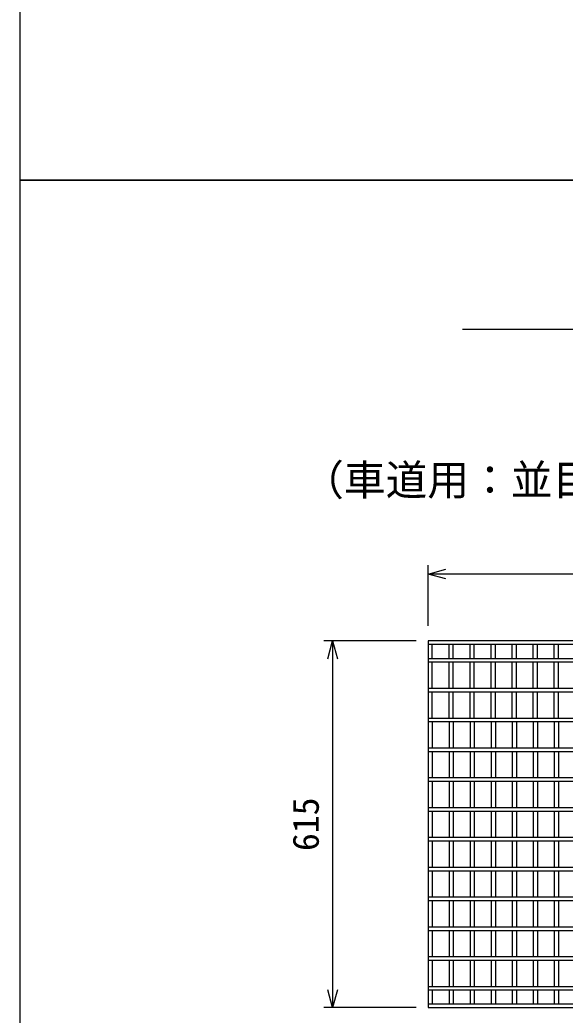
# Model space of a CAD drawing. Units: millimetres, scale not verified. Extents: x -16800 to 16800, y -5940 to 5940.
# Drawn here: x -5654 to -4740, y 1108 to 2777 of the extents above; entities that cross this region are included whole.
import ezdxf
from ezdxf.enums import TextEntityAlignment as Align

# ---------------------------------------------------------------- set-up
doc = ezdxf.new("R2010")
doc.units = ezdxf.units.MM
doc.header["$LTSCALE"] = 20
for name, color, linetype, lineweight in [('0-0_DIM', 7, 'Continuous', 25), ('0-2_HATCH', 6, 'Continuous', 25), ('0-6_TXT', 7, 'Continuous', 25)]:
    doc.layers.add(name, color=color, linetype=linetype, lineweight=lineweight)
doc.styles.add('ＭＳ ゴシック', font='')
doc.styles.get('ＭＳ ゴシック').set_extended_font_data('MS Gothic')

msp = doc.modelspace()

# ---------------------------------------------------------------- linework, layer by layer
at = {"layer": '0-0_DIM'}
for p, q in [((-4969.54, 1761.14), (-4969.54, 1862.73)), ((-3974.54, 1847.73), (-4969.54, 1847.73)), ((-4989.54, 1735.92), (-5144.54, 1735.92)), ((-5129.54, 1735.92), (-5129.54, 1120.92)), ((-4989.54, 1120.92), (-5144.54, 1120.92))]:
    msp.add_line(p, q, dxfattribs=at)
for points in [[(-4939.54, 1839.69), (-4969.54, 1847.73), (-4939.54, 1855.77)], [(-5137.58, 1705.92), (-5129.54, 1735.92), (-5121.5, 1705.92)], [(-5121.5, 1150.92), (-5129.54, 1120.92), (-5137.58, 1150.92)]]:
    msp.add_lwpolyline(points, dxfattribs=at)
at = {"layer": '0-2_HATCH'}
for p, q in [((-3974.54, 1729.92), (-4969.54, 1729.92)), ((-4962.54, 1706.42), (-4962.54, 1729.92)), ((-4934.24, 1706.42), (-4934.24, 1729.92)), ((-4927.24, 1706.42), (-4927.24, 1729.92)), ((-4898.94, 1706.42), (-4898.94, 1729.92)), ((-4891.94, 1706.42), (-4891.94, 1729.92)), ((-4863.64, 1706.42), (-4863.64, 1729.92)), ((-4856.64, 1706.42), (-4856.64, 1729.92)), ((-4828.34, 1706.42), (-4828.34, 1729.92)), ((-4821.34, 1706.42), (-4821.34, 1729.92)), ((-4793.04, 1706.42), (-4793.04, 1729.92)), ((-4786.04, 1706.42), (-4786.04, 1729.92)), ((-4757.74, 1706.42), (-4757.74, 1729.92)), ((-4750.74, 1706.42), (-4750.74, 1729.92)), ((-4969.54, 1706.42), (-3974.54, 1706.42)), ((-4969.54, 1700.42), (-3974.54, 1700.42)), ((-4962.54, 1656.42), (-4962.54, 1700.42)), ((-4934.24, 1656.42), (-4934.24, 1700.42)), ((-4927.24, 1656.42), (-4927.24, 1700.42)), ((-4898.94, 1656.42), (-4898.94, 1700.42)), ((-4891.94, 1656.42), (-4891.94, 1700.42)), ((-4863.64, 1656.42), (-4863.64, 1700.42)), ((-4856.64, 1656.42), (-4856.64, 1700.42)), ((-4828.34, 1656.42), (-4828.34, 1700.42)), ((-4821.34, 1656.42), (-4821.34, 1700.42)), ((-4793.04, 1656.42), (-4793.04, 1700.42)), ((-4786.04, 1656.42), (-4786.04, 1700.42)), ((-4757.74, 1656.42), (-4757.74, 1700.42)), ((-4750.74, 1656.42), (-4750.74, 1700.42)), ((-4969.54, 1656.42), (-3974.54, 1656.42)), ((-4969.54, 1650.42), (-3974.54, 1650.42)), ((-4962.54, 1606.42), (-4962.54, 1650.42)), ((-4934.24, 1606.42), (-4934.24, 1650.42)), ((-4927.24, 1606.42), (-4927.24, 1650.42)), ((-4898.94, 1606.42), (-4898.94, 1650.42)), ((-4891.94, 1606.42), (-4891.94, 1650.42)), ((-4863.64, 1606.42), (-4863.64, 1650.42)), ((-4856.64, 1606.42), (-4856.64, 1650.42)), ((-4828.34, 1606.42), (-4828.34, 1650.42)), ((-4821.34, 1606.42), (-4821.34, 1650.42)), ((-4793.04, 1606.42), (-4793.04, 1650.42)), ((-4786.04, 1606.42), (-4786.04, 1650.42)), ((-4757.74, 1606.42), (-4757.74, 1650.42)), ((-4750.74, 1606.42), (-4750.74, 1650.42)), ((-4969.54, 1606.42), (-3974.54, 1606.42)), ((-4969.54, 1600.42), (-3974.54, 1600.42)), ((-4962.54, 1600.42), (-4962.54, 1556.42)), ((-4934.24, 1600.42), (-4934.24, 1556.42)), ((-4927.24, 1600.42), (-4927.24, 1556.42)), ((-4898.94, 1600.42), (-4898.94, 1556.42)), ((-4891.94, 1600.42), (-4891.94, 1556.42)), ((-4863.64, 1600.42), (-4863.64, 1556.42)), ((-4856.64, 1600.42), (-4856.64, 1556.42)), ((-4828.34, 1600.42), (-4828.34, 1556.42)), ((-4821.34, 1600.42), (-4821.34, 1556.42)), ((-4793.04, 1600.42), (-4793.04, 1556.42)), ((-4786.04, 1600.42), (-4786.04, 1556.42)), ((-4757.74, 1600.42), (-4757.74, 1556.42)), ((-4750.74, 1600.42), (-4750.74, 1556.42)), ((-4969.54, 1556.42), (-3974.54, 1556.42)), ((-4969.54, 1550.42), (-3974.54, 1550.42)), ((-4962.54, 1550.42), (-4962.54, 1506.42)), ((-4934.24, 1550.42), (-4934.24, 1506.42)), ((-4927.24, 1550.42), (-4927.24, 1506.42)), ((-4898.94, 1550.42), (-4898.94, 1506.42)), ((-4891.94, 1550.42), (-4891.94, 1506.42)), ((-4863.64, 1550.42), (-4863.64, 1506.42)), ((-4856.64, 1550.42), (-4856.64, 1506.42)), ((-4828.34, 1550.42), (-4828.34, 1506.42)), ((-4821.34, 1550.42), (-4821.34, 1506.42)), ((-4793.04, 1550.42), (-4793.04, 1506.42)), ((-4786.04, 1550.42), (-4786.04, 1506.42)), ((-4757.74, 1550.42), (-4757.74, 1506.42)), ((-4750.74, 1550.42), (-4750.74, 1506.42)), ((-4969.54, 1506.42), (-3974.54, 1506.42)), ((-4969.54, 1500.42), (-3974.54, 1500.42)), ((-4962.54, 1500.42), (-4962.54, 1456.42)), ((-4934.24, 1500.42), (-4934.24, 1456.42)), ((-4927.24, 1500.42), (-4927.24, 1456.42)), ((-4898.94, 1500.42), (-4898.94, 1456.42)), ((-4891.94, 1500.42), (-4891.94, 1456.42)), ((-4863.64, 1500.42), (-4863.64, 1456.42)), ((-4856.64, 1500.42), (-4856.64, 1456.42)), ((-4828.34, 1500.42), (-4828.34, 1456.42)), ((-4821.34, 1500.42), (-4821.34, 1456.42)), ((-4793.04, 1500.42), (-4793.04, 1456.42)), ((-4786.04, 1500.42), (-4786.04, 1456.42)), ((-4757.74, 1500.42), (-4757.74, 1456.42)), ((-4750.74, 1500.42), (-4750.74, 1456.42)), ((-4969.54, 1456.42), (-3974.54, 1456.42)), ((-4969.54, 1450.42), (-3974.54, 1450.42)), ((-4962.54, 1450.42), (-4962.54, 1406.42)), ((-4934.24, 1450.42), (-4934.24, 1406.42)), ((-4927.24, 1450.42), (-4927.24, 1406.42)), ((-4898.94, 1450.42), (-4898.94, 1406.42)), ((-4891.94, 1450.42), (-4891.94, 1406.42)), ((-4863.64, 1450.42), (-4863.64, 1406.42)), ((-4856.64, 1450.42), (-4856.64, 1406.42)), ((-4828.34, 1450.42), (-4828.34, 1406.42)), ((-4821.34, 1450.42), (-4821.34, 1406.42)), ((-4793.04, 1450.42), (-4793.04, 1406.42)), ((-4786.04, 1450.42), (-4786.04, 1406.42)), ((-4757.74, 1450.42), (-4757.74, 1406.42)), ((-4750.74, 1450.42), (-4750.74, 1406.42)), ((-4969.54, 1406.42), (-3974.54, 1406.42)), ((-4969.54, 1400.42), (-3974.54, 1400.42)), ((-4962.54, 1400.42), (-4962.54, 1356.42)), ((-4934.24, 1400.42), (-4934.24, 1356.42)), ((-4927.24, 1400.42), (-4927.24, 1356.42)), ((-4898.94, 1400.42), (-4898.94, 1356.42)), ((-4891.94, 1400.42), (-4891.94, 1356.42)), ((-4863.64, 1400.42), (-4863.64, 1356.42)), ((-4856.64, 1400.42), (-4856.64, 1356.42)), ((-4828.34, 1400.42), (-4828.34, 1356.42)), ((-4821.34, 1400.42), (-4821.34, 1356.42)), ((-4793.04, 1400.42), (-4793.04, 1356.42)), ((-4786.04, 1400.42), (-4786.04, 1356.42)), ((-4757.74, 1400.42), (-4757.74, 1356.42)), ((-4750.74, 1400.42), (-4750.74, 1356.42)), ((-4969.54, 1356.42), (-3974.54, 1356.42)), ((-4969.54, 1350.42), (-3974.54, 1350.42)), ((-4962.54, 1350.42), (-4962.54, 1306.42)), ((-4934.24, 1350.42), (-4934.24, 1306.42)), ((-4927.24, 1350.42), (-4927.24, 1306.42)), ((-4898.94, 1350.42), (-4898.94, 1306.42)), ((-4891.94, 1350.42), (-4891.94, 1306.42)), ((-4863.64, 1350.42), (-4863.64, 1306.42)), ((-4856.64, 1350.42), (-4856.64, 1306.42)), ((-4828.34, 1350.42), (-4828.34, 1306.42)), ((-4821.34, 1350.42), (-4821.34, 1306.42)), ((-4793.04, 1350.42), (-4793.04, 1306.42)), ((-4786.04, 1350.42), (-4786.04, 1306.42)), ((-4757.74, 1350.42), (-4757.74, 1306.42)), ((-4750.74, 1350.42), (-4750.74, 1306.42)), ((-4969.54, 1306.42), (-3974.54, 1306.42)), ((-4969.54, 1300.42), (-3974.54, 1300.42)), ((-4962.54, 1300.42), (-4962.54, 1256.42)), ((-4934.24, 1300.42), (-4934.24, 1256.42)), ((-4927.24, 1300.42), (-4927.24, 1256.42)), ((-4898.94, 1300.42), (-4898.94, 1256.42)), ((-4891.94, 1300.42), (-4891.94, 1256.42)), ((-4863.64, 1300.42), (-4863.64, 1256.42)), ((-4856.64, 1300.42), (-4856.64, 1256.42)), ((-4828.34, 1300.42), (-4828.34, 1256.42)), ((-4821.34, 1300.42), (-4821.34, 1256.42)), ((-4793.04, 1300.42), (-4793.04, 1256.42)), ((-4786.04, 1300.42), (-4786.04, 1256.42)), ((-4757.74, 1300.42), (-4757.74, 1256.42)), ((-4750.74, 1300.42), (-4750.74, 1256.42)), ((-4969.54, 1256.42), (-3974.54, 1256.42)), ((-4969.54, 1250.42), (-3974.54, 1250.42)), ((-4962.54, 1250.42), (-4962.54, 1206.42)), ((-4934.24, 1250.42), (-4934.24, 1206.42)), ((-4927.24, 1250.42), (-4927.24, 1206.42)), ((-4898.94, 1250.42), (-4898.94, 1206.42)), ((-4891.94, 1250.42), (-4891.94, 1206.42)), ((-4863.64, 1250.42), (-4863.64, 1206.42)), ((-4856.64, 1250.42), (-4856.64, 1206.42)), ((-4828.34, 1250.42), (-4828.34, 1206.42)), ((-4821.34, 1250.42), (-4821.34, 1206.42)), ((-4793.04, 1250.42), (-4793.04, 1206.42)), ((-4786.04, 1250.42), (-4786.04, 1206.42)), ((-4757.74, 1250.42), (-4757.74, 1206.42)), ((-4750.74, 1250.42), (-4750.74, 1206.42)), ((-4969.54, 1206.42), (-3974.54, 1206.42)), ((-4969.54, 1200.42), (-3974.54, 1200.42)), ((-4962.54, 1200.42), (-4962.54, 1156.42)), ((-4934.24, 1200.42), (-4934.24, 1156.42)), ((-4927.24, 1200.42), (-4927.24, 1156.42)), ((-4898.94, 1200.42), (-4898.94, 1156.42)), ((-4891.94, 1200.42), (-4891.94, 1156.42)), ((-4863.64, 1200.42), (-4863.64, 1156.42)), ((-4856.64, 1200.42), (-4856.64, 1156.42)), ((-4828.34, 1200.42), (-4828.34, 1156.42)), ((-4821.34, 1200.42), (-4821.34, 1156.42)), ((-4793.04, 1200.42), (-4793.04, 1156.42)), ((-4786.04, 1200.42), (-4786.04, 1156.42)), ((-4757.74, 1200.42), (-4757.74, 1156.42)), ((-4750.74, 1200.42), (-4750.74, 1156.42)), ((-4969.54, 1156.42), (-3974.54, 1156.42)), ((-4969.54, 1150.42), (-3974.54, 1150.42)), ((-4962.54, 1150.42), (-4962.54, 1126.92)), ((-4934.24, 1150.42), (-4934.24, 1126.92)), ((-4927.24, 1150.42), (-4927.24, 1126.92)), ((-4898.94, 1150.42), (-4898.94, 1126.92)), ((-4891.94, 1150.42), (-4891.94, 1126.92)), ((-4863.64, 1150.42), (-4863.64, 1126.92)), ((-4856.64, 1150.42), (-4856.64, 1126.92)), ((-4828.34, 1150.42), (-4828.34, 1126.92)), ((-4821.34, 1150.42), (-4821.34, 1126.92)), ((-4793.04, 1150.42), (-4793.04, 1126.92)), ((-4786.04, 1150.42), (-4786.04, 1126.92)), ((-4757.74, 1150.42), (-4757.74, 1126.92)), ((-4750.74, 1150.42), (-4750.74, 1126.92)), ((-4969.54, 1126.92), (-3974.54, 1126.92))]:
    msp.add_line(p, q, dxfattribs=at)
msp.add_lwpolyline([(-3974.54, 1735.92), (-4969.54, 1735.92), (-4969.54, 1120.92), (-3974.54, 1120.92)], dxfattribs=at)
at = {"layer": '0-6_TXT'}
msp.add_line((-4911.92, 2258.14), (-3896.33, 2258.14), dxfattribs=at)
for points in [[(-5654.13, 2508.14), (-3154.13, 2508.14), (-3154.13, 4508.14), (-5654.13, 4508.14)], [(-5654.13, -341.86), (-3154.13, -341.86), (-3154.13, 2508.14), (-5654.13, 2508.14)]]:
    msp.add_lwpolyline(points, close=True, dxfattribs=at)

# ---------------------------------------------------------------- texts
at = {"layer": '0-0_DIM', "style": 'ＭＳ ゴシック'}
msp.add_text('（車道用：並目）', height=51.32, dxfattribs=at).set_placement((-5180.68, 1964.51), align=Align.BOTTOM_LEFT)
msp.add_text('615', height=43.99, rotation=90, dxfattribs=at).set_placement((-5139.54, 1383.42), align=Align.BOTTOM_LEFT)

doc.saveas('drawing.dxf')
